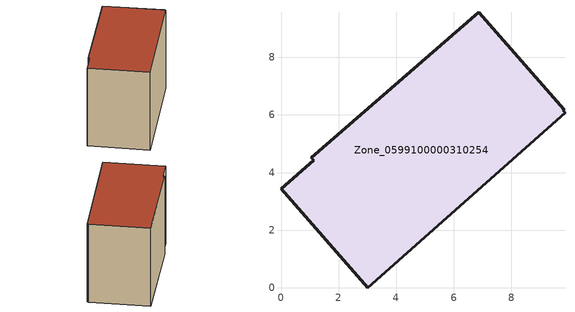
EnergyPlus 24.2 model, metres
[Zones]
Zone_0599100000310254
 floor ground (C_G): 1.13,4.42 1.06,4.51 6.87,9.56 9.84,6.18 9.8,6.14 9.86,6.08 3.01,0 0,3.44 z0
 wall outside (C_F): 1.06,4.51 1.13,4.42 0,3.44 3.01,0 9.86,6.08 9.8,6.14 9.84,6.18 6.87,9.56 1.06,4.51 z0:6.39
 roof outside (C_R): 9.86,6.08 9.8,6.14 9.84,6.18 6.87,9.56 1.06,4.51 1.13,4.42 0,3.44 3.01,0 z6.39
[BUILDING]
Pand.0599100000310254: North Axis=0; Terrain=City; Loads Convergence Tolerance Value=0.04; Temperature Convergence Tolerance Value=0.4; Solar Distribution=FullExterior; Maximum Number of Warmup Days=25; Minimum Number of Warmup Days=1
[Site:Location]
Rotterdam.The.Hague.AP_ZH_NLD Design_Conditions: Latitude=51.96; Longitude=4.45; Time Zone=1; Elevation=-4.5
[SITE:GROUNDTEMPERATURE:BUILDINGSURFACE]
18, 18, 18, 18, 18, 18, 18, 18, 18, 18, 18, 18
[MATERIAL] Thermal Absorptance=0.9; Solar Absorptance=0.7; Visible Absorptance=0.7
Name | Roughness | Thickness | Conductivity | Density | Specific Heat
G.TI.1946 | MediumSmooth | 0.15 | 1 | 540 | 1210
F.TI.1946 | Rough | 0.3 | 0.857143 | 1920 | 840
R.TI.1946 | MediumRough | 0.2 | 0.1 | 1500 | 1000
[CONSTRUCTION]
C_G: G.TI.1946
C_F: F.TI.1946
C_R: R.TI.1946
[ZONE]
Zone_0599100000310254: Type=1; Multiplier=1; Ceiling Height=Autocalculate; Volume=Autocalculate; Floor Area=autocalculate; Part of Total Floor Area=Yes
[ZONEINFILTRATION:DESIGNFLOWRATE]
Infil_Zone_0599100000310254: Zone or ZoneList or Space or SpaceList=Zone_0599100000310254; Schedule=AlwaysOn; Design Flow Rate Calculation Method=Flow/Area; Flow Rate per Floor Area=0.003; Constant Term Coefficient=1; Temperature Term Coefficient=0; Velocity Term Coefficient=0; Velocity Squared Term Coefficient=0
[HVACTEMPLATE:ZONE:IDEALLOADSAIRSYSTEM]
Zone_0599100000310254: Maximum Heating Supply Air Temperature=50; Minimum Cooling Supply Air Temperature=13; Maximum Heating Supply Air Humidity Ratio=0.0156; Minimum Cooling Supply Air Humidity Ratio=0.0077; Heating Limit=NoLimit; Cooling Limit=NoLimit; Dehumidification Control Type=ConstantSensibleHeatRatio; Cooling Sensible Heat Ratio=0.7; Dehumidification Setpoint=60; Humidification Control Type=None; Humidification Setpoint=30; Outdoor Air Method=None; Outdoor Air Flow Rate per Person=0.00944; Outdoor Air Flow Rate per Zone Floor Area=0; Outdoor Air Flow Rate per Zone=0; Demand Controlled Ventilation Type=None; Outdoor Air Economizer Type=NoEconomizer; Heat Recovery Type=None; Sensible Heat Recovery Effectiveness=0.7; Latent Heat Recovery Effectiveness=0.65
[ZONECONTROL:THERMOSTAT]
ThermostatControl_Zone_0599100000310254: Zone or ZoneList=Zone_0599100000310254; Control Type Schedule=DualSetpointControlType; Control 1=Thermostat_Zone_0599100000310254; Temperature Difference Between Cutout And Setpoint=0
[THERMOSTATSETPOINT:DUALSETPOINT]
Thermostat_Zone_0599100000310254: Heating Setpoint Temperature Schedule=HeatingSetpoint_Zone_0599100000310254; Cooling Setpoint Temperature Schedule=CoolingSetpoint_Zone_0599100000310254
[SCHEDULE:COMPACT]
HeatingSetpoint_Zone_0599100000310254: Through: 12/31, For: AllDays, Until: 24:00, 21
CoolingSetpoint_Zone_0599100000310254: Through: 12/31, For: AllDays, Until: 24:00, 24
DualSetpointControlType: Through: 12/31, For: AllDays, Until: 24:00, 4
AlwaysOn: Through: 12/31, For: AllDays, Until: 24:00, 1
